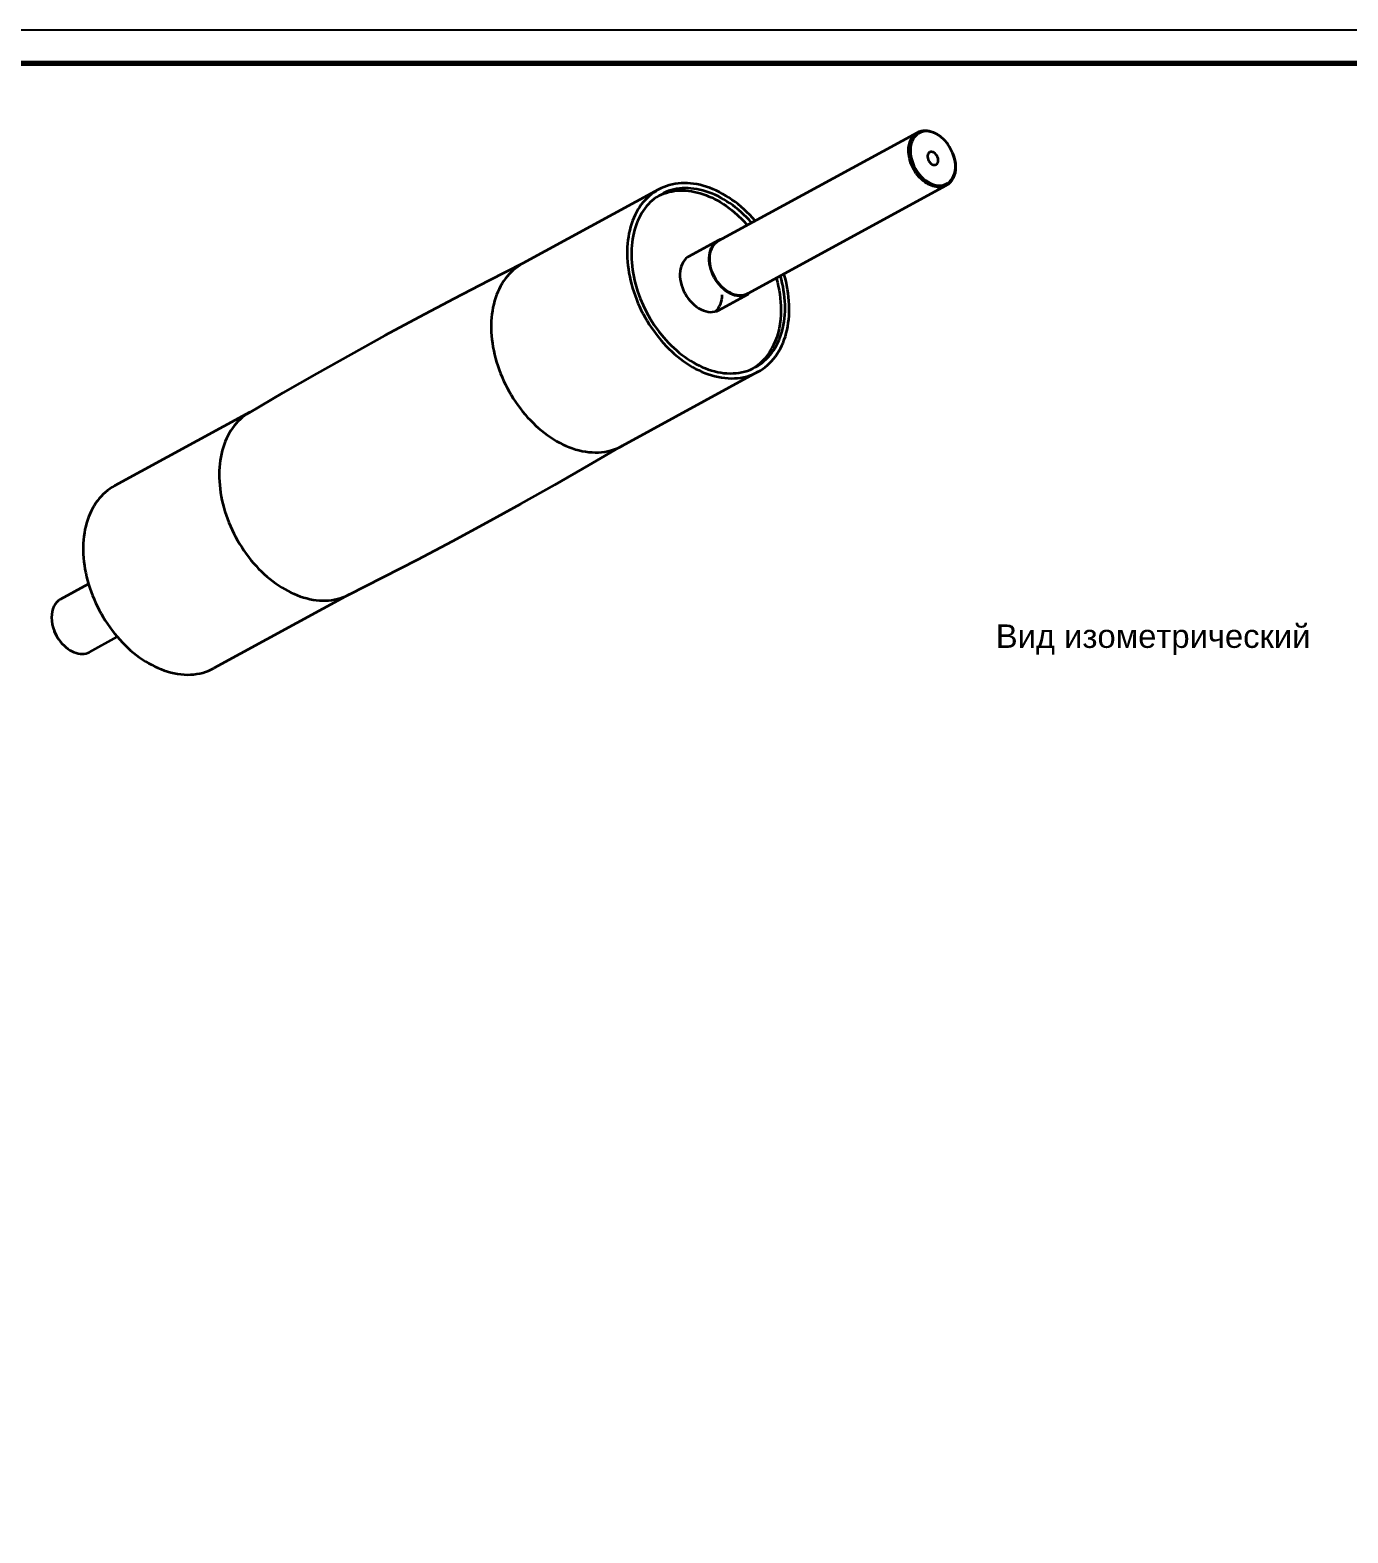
# Model space of a CAD drawing. Header units: millimetres. Extents: x 0 to 594, y 0 to 420.
# Drawn here: x 124.3 to 321.1, y 195.6 to 420 of the extents above; entities that cross this region are included whole.
import ezdxf

# ---------------------------------------------------------------- set-up
doc = ezdxf.new("R2010")
doc.units = ezdxf.units.MM
doc.styles.add('GOST', font='Arial')

msp = doc.modelspace()

# ---------------------------------------------------------------- linework, layer by layer
at = {"color": 1, "lineweight": 35}
for p, q in [((227.18, 388.56), (256.85, 404.72)), ((255.85, 403.65), (256.04, 403.98)), ((256.04, 403.98), (256.28, 404.28)), ((256.32, 403.94), (256.2, 403.75)), ((256.28, 404.28), (256.55, 404.52)), ((256.46, 404.12), (256.32, 403.94)), ((256.62, 404.28), (256.46, 404.12)), ((256.55, 404.52), (256.85, 404.72)), ((256.79, 404.43), (256.62, 404.28)), ((256.97, 404.55), (256.79, 404.43)), ((256.85, 404.72), (257.1, 404.84)), ((257.16, 404.66), (256.97, 404.55)), ((257.1, 404.84), (257.37, 404.93)), ((257.37, 404.75), (257.16, 404.66)), ((257.37, 404.93), (257.66, 404.98)), ((257.58, 404.81), (257.37, 404.75)), ((257.8, 404.85), (257.58, 404.81)), ((257.66, 404.98), (257.95, 405)), ((258.03, 404.88), (257.8, 404.85)), ((257.95, 405), (258.25, 404.99)), ((258.26, 404.88), (258.03, 404.88)), ((258.25, 404.99), (258.55, 404.94)), ((258.5, 404.86), (258.26, 404.88)), ((258.74, 404.82), (258.5, 404.86)), ((258.55, 404.94), (258.86, 404.86)), ((258.98, 404.75), (258.74, 404.82)), ((258.86, 404.86), (259.17, 404.75)), ((259.23, 404.67), (258.98, 404.75)), ((259.17, 404.75), (259.48, 404.61)), ((259.47, 404.57), (259.23, 404.67)), ((259.71, 404.44), (259.47, 404.57)), ((259.48, 404.61), (259.79, 404.44)), ((259.95, 404.3), (259.71, 404.44)), ((259.79, 404.44), (260.09, 404.24)), ((260.19, 404.14), (259.95, 404.3)), ((260.09, 404.24), (260.38, 404.02)), ((260.41, 403.96), (260.19, 404.14)), ((260.38, 404.02), (260.66, 403.76)), ((260.64, 403.77), (260.41, 403.96)), ((255.49, 401.99), (255.51, 402.45)), ((255.5, 401.71), (255.49, 401.99)), ((255.52, 401.42), (255.5, 401.71)), ((255.51, 402.45), (255.58, 402.88)), ((255.58, 402.88), (255.69, 403.28)), ((255.69, 403.28), (255.85, 403.65)), ((255.78, 402.29), (255.77, 402.01)), ((255.77, 402.01), (255.79, 401.56)), ((255.81, 402.56), (255.78, 402.29)), ((255.85, 402.82), (255.81, 402.56)), ((255.91, 403.07), (255.85, 402.82)), ((255.99, 403.31), (255.91, 403.07)), ((256.09, 403.53), (255.99, 403.31)), ((256.2, 403.75), (256.09, 403.53)), ((258.63, 401.75), (258.52, 401.66)), ((258.73, 401.79), (258.63, 401.75)), ((258.83, 401.81), (258.73, 401.79)), ((258.93, 401.81), (258.83, 401.81)), ((259.05, 401.79), (258.93, 401.81)), ((259.16, 401.76), (259.05, 401.79)), ((259.27, 401.71), (259.16, 401.76)), ((259.49, 401.55), (259.27, 401.71)), ((260.85, 403.56), (260.64, 403.77)), ((260.66, 403.76), (260.93, 403.49)), ((261.05, 403.34), (260.85, 403.56)), ((260.93, 403.49), (261.18, 403.19)), ((261.25, 403.1), (261.05, 403.34)), ((261.18, 403.19), (261.42, 402.87)), ((261.43, 402.85), (261.25, 403.1)), ((261.42, 402.87), (261.42, 402.86)), ((261.43, 402.85), (261.42, 402.87)), ((261.62, 402.57), (261.43, 402.85)), ((261.78, 402.28), (261.62, 402.57)), ((261.93, 401.99), (261.78, 402.28)), ((262.07, 401.68), (261.93, 401.99)), ((262.23, 401.23), (262.07, 401.68)), ((262.07, 401.68), (262.08, 401.65)), ((255.57, 401.13), (255.52, 401.42)), ((255.63, 400.83), (255.57, 401.13)), ((255.79, 400.24), (255.63, 400.83)), ((255.79, 401.56), (255.86, 401.1)), ((256.02, 399.67), (255.79, 400.24)), ((255.86, 401.1), (255.96, 400.64)), ((255.96, 400.64), (256.11, 400.18)), ((256.31, 399.11), (256.02, 399.67)), ((256.11, 400.18), (256.3, 399.74)), ((256.3, 399.74), (256.53, 399.3)), ((258.36, 401.4), (258.32, 401.23)), ((258.32, 401.23), (258.32, 401.05)), ((258.32, 401.05), (258.35, 400.86)), ((258.35, 400.86), (258.4, 400.67)), ((258.42, 401.55), (258.36, 401.4)), ((258.4, 400.67), (258.49, 400.49)), ((258.52, 401.66), (258.42, 401.55)), ((258.49, 400.49), (258.6, 400.32)), ((258.6, 400.32), (258.73, 400.17)), ((258.73, 400.17), (258.87, 400.04)), ((258.87, 400.04), (259.03, 399.95)), ((259.03, 399.95), (259.19, 399.89)), ((259.19, 399.89), (259.34, 399.86)), ((259.34, 399.86), (259.49, 399.88)), ((259.67, 401.34), (259.49, 401.55)), ((259.49, 399.88), (259.62, 399.93)), ((259.62, 399.93), (259.76, 400.03)), ((259.82, 401.09), (259.67, 401.34)), ((259.76, 400.03), (259.86, 400.17)), ((259.91, 400.82), (259.82, 401.09)), ((259.86, 400.17), (259.92, 400.35)), ((259.94, 400.55), (259.91, 400.82)), ((259.92, 400.35), (259.94, 400.55)), ((262.07, 401.67), (262.08, 401.65)), ((262.08, 401.65), (262.27, 401.13)), ((262.36, 400.77), (262.23, 401.23)), ((262.27, 401.13), (262.41, 400.59)), ((262.44, 400.31), (262.36, 400.77)), ((262.41, 400.59), (262.49, 400.06)), ((262.48, 399.86), (262.44, 400.31)), ((262.48, 399.42), (262.48, 399.86)), ((262.49, 400.06), (262.52, 399.54)), ((262.52, 399.54), (262.49, 399.09)), ((256.65, 398.58), (256.31, 399.11)), ((256.53, 399.3), (256.78, 398.88)), ((257.03, 398.1), (256.65, 398.58)), ((256.78, 398.88), (257.07, 398.49)), ((257.46, 397.67), (257.03, 398.1)), ((257.07, 398.49), (257.39, 398.14)), ((257.39, 398.14), (257.72, 397.81)), ((257.68, 397.48), (257.46, 397.67)), ((257.91, 397.3), (257.68, 397.48)), ((257.72, 397.81), (258.08, 397.53)), ((258.15, 397.14), (257.91, 397.3)), ((258.08, 397.53), (258.45, 397.28)), ((258.45, 397.28), (258.83, 397.09)), ((261.31, 397.14), (261.59, 397.34)), ((261.73, 397.26), (261.46, 397.01)), ((261.59, 397.34), (261.83, 397.6)), ((261.96, 397.55), (261.73, 397.26)), ((261.83, 397.6), (262.04, 397.9)), ((262.16, 397.89), (261.96, 397.55)), ((262.04, 397.9), (262.21, 398.23)), ((262.31, 398.26), (262.16, 397.89)), ((262.21, 398.23), (262.34, 398.6)), ((262.43, 398.66), (262.31, 398.26)), ((262.34, 398.6), (262.43, 399)), ((262.43, 399), (262.48, 399.42)), ((262.49, 399.09), (262.43, 398.66)), ((218.17, 396.18), (197.87, 385.12)), ((216.78, 395.21), (216.46, 394.92)), ((217.11, 395.48), (216.78, 395.21)), ((217.45, 395.73), (217.11, 395.48)), ((217.8, 395.96), (217.45, 395.73)), ((217.87, 395.05), (217.54, 394.81)), ((218.17, 396.18), (217.8, 395.96)), ((218.2, 395.27), (217.87, 395.05)), ((218.56, 396.37), (218.17, 396.18)), ((218.55, 395.47), (218.2, 395.27)), ((218.24, 395.3), (218.6, 395.46)), ((218.91, 395.66), (218.55, 395.47)), ((218.95, 396.55), (218.56, 396.37)), ((218.6, 395.46), (218.97, 395.6)), ((219.29, 395.82), (218.91, 395.66)), ((219.36, 396.7), (218.95, 396.55)), ((218.97, 395.6), (219.35, 395.72)), ((219.67, 395.97), (219.29, 395.82)), ((219.35, 395.72), (219.74, 395.83)), ((219.78, 396.83), (219.36, 396.7)), ((220.06, 396.09), (219.67, 395.97)), ((219.74, 395.83), (220.14, 395.91)), ((220.21, 396.94), (219.78, 396.83)), ((220.46, 396.19), (220.06, 396.09)), ((220.14, 395.91), (220.54, 395.98)), ((220.65, 397.02), (220.21, 396.94)), ((220.87, 396.27), (220.46, 396.19)), ((220.54, 395.98), (220.95, 396.02)), ((221.09, 397.09), (220.65, 397.02)), ((221.28, 396.33), (220.87, 396.27)), ((220.95, 396.02), (221.36, 396.04)), ((221.54, 397.12), (221.09, 397.09)), ((221.71, 396.37), (221.28, 396.33)), ((221.36, 396.04), (221.78, 396.05)), ((222, 397.14), (221.54, 397.12)), ((222.14, 396.39), (221.71, 396.37)), ((221.78, 396.05), (222.21, 396.03)), ((222.47, 397.13), (222, 397.14)), ((222.57, 396.38), (222.14, 396.39)), ((222.21, 396.03), (222.64, 395.99)), ((222.93, 397.1), (222.47, 397.13)), ((223.01, 396.36), (222.57, 396.38)), ((222.64, 395.99), (223.07, 395.93)), ((223.41, 397.05), (222.93, 397.1)), ((223.45, 396.31), (223.01, 396.36)), ((223.07, 395.93), (223.5, 395.86)), ((223.88, 396.97), (223.41, 397.05)), ((223.89, 396.24), (223.45, 396.31)), ((223.5, 395.86), (223.94, 395.76)), ((224.36, 396.87), (223.88, 396.97)), ((224.34, 396.15), (223.89, 396.24)), ((223.94, 395.76), (224.38, 395.64)), ((224.79, 396.04), (224.34, 396.15)), ((224.84, 396.75), (224.36, 396.87)), ((224.38, 395.64), (224.82, 395.5)), ((225.24, 395.91), (224.79, 396.04)), ((224.82, 395.5), (225.26, 395.35)), ((225.33, 396.6), (224.84, 396.75)), ((225.7, 395.76), (225.24, 395.91)), ((225.26, 395.35), (225.7, 395.17)), ((225.81, 396.43), (225.33, 396.6)), ((226.15, 395.58), (225.7, 395.76)), ((225.7, 395.17), (226.13, 394.98)), ((226.29, 396.24), (225.81, 396.43)), ((226.13, 394.98), (226.57, 394.76)), ((226.6, 395.39), (226.15, 395.58)), ((226.77, 396.03), (226.29, 396.24)), ((227.05, 395.18), (226.6, 395.39)), ((227.25, 395.8), (226.77, 396.03)), ((227.49, 394.94), (227.05, 395.18)), ((227.73, 395.55), (227.25, 395.8)), ((228.2, 395.27), (227.73, 395.55)), ((228.67, 394.98), (228.2, 395.27)), ((229.13, 394.66), (228.67, 394.98)), ((231.48, 380.65), (261.16, 396.82)), ((258.38, 397), (258.15, 397.14)), ((258.63, 396.87), (258.38, 397)), ((258.87, 396.77), (258.63, 396.87)), ((258.83, 397.09), (259.21, 396.94)), ((259.12, 396.68), (258.87, 396.77)), ((259.36, 396.62), (259.12, 396.68)), ((259.21, 396.94), (259.59, 396.84)), ((259.6, 396.57), (259.36, 396.62)), ((259.59, 396.84), (259.97, 396.8)), ((259.84, 396.54), (259.6, 396.57)), ((260.08, 396.54), (259.84, 396.54)), ((259.97, 396.8), (260.33, 396.8)), ((260.31, 396.55), (260.08, 396.54)), ((260.53, 396.59), (260.31, 396.55)), ((260.33, 396.8), (260.68, 396.86)), ((260.75, 396.65), (260.53, 396.59)), ((260.68, 396.86), (261.01, 396.97)), ((260.96, 396.72), (260.75, 396.65)), ((261.16, 396.82), (260.96, 396.72)), ((261.01, 396.97), (261.31, 397.14)), ((261.46, 397.01), (261.16, 396.82)), ((214.87, 392.8), (214.66, 392.39)), ((215.1, 393.19), (214.87, 392.8)), ((215.34, 393.57), (215.1, 393.19)), ((215.6, 393.94), (215.34, 393.57)), ((215.87, 394.28), (215.6, 393.94)), ((215.87, 393), (215.64, 392.65)), ((216.16, 394.61), (215.87, 394.28)), ((216.12, 393.35), (215.87, 393)), ((216.38, 393.68), (216.12, 393.35)), ((216.46, 394.92), (216.16, 394.61)), ((216.65, 393.99), (216.38, 393.68)), ((216.93, 394.28), (216.65, 393.99)), ((217.23, 394.55), (216.93, 394.28)), ((217.54, 394.81), (217.23, 394.55)), ((226.57, 394.76), (227, 394.53)), ((227, 394.53), (227.43, 394.28)), ((227.43, 394.28), (227.86, 394.01)), ((227.94, 394.69), (227.49, 394.94)), ((227.86, 394.01), (228.28, 393.73)), ((228.38, 394.42), (227.94, 394.69)), ((228.28, 393.73), (228.7, 393.43)), ((228.81, 394.13), (228.38, 394.42)), ((228.7, 393.43), (229.12, 393.11)), ((229.25, 393.83), (228.81, 394.13)), ((229.12, 393.11), (229.52, 392.77)), ((229.59, 394.33), (229.13, 394.66)), ((229.67, 393.5), (229.25, 393.83)), ((229.52, 392.77), (229.92, 392.42)), ((230.05, 393.98), (229.59, 394.33)), ((230.09, 393.16), (229.67, 393.5)), ((230.49, 393.61), (230.05, 393.98)), ((230.5, 392.8), (230.09, 393.16)), ((230.93, 393.22), (230.49, 393.61)), ((230.91, 392.43), (230.5, 392.8)), ((231.36, 392.81), (230.93, 393.22)), ((231.78, 392.39), (231.36, 392.81)), ((213.99, 390.61), (213.86, 390.13)), ((214.13, 391.07), (213.99, 390.61)), ((214.29, 391.53), (214.13, 391.07)), ((214.47, 391.96), (214.29, 391.53)), ((214.66, 392.39), (214.47, 391.96)), ((214.72, 390.63), (214.59, 390.19)), ((214.87, 391.06), (214.72, 390.63)), ((215.04, 391.48), (214.87, 391.06)), ((215.23, 391.88), (215.04, 391.48)), ((215.43, 392.27), (215.23, 391.88)), ((215.64, 392.65), (215.43, 392.27)), ((229.92, 392.42), (230.7, 391.68)), ((230.7, 391.68), (231.44, 390.88)), ((231.3, 392.04), (230.91, 392.43)), ((231.69, 391.64), (231.3, 392.04)), ((232.07, 391.22), (231.69, 391.64)), ((232.19, 391.95), (231.78, 392.39)), ((232.58, 391.5), (232.19, 391.95)), ((213.59, 388.63), (213.54, 388.11)), ((213.66, 389.14), (213.59, 388.63)), ((213.75, 389.64), (213.66, 389.14)), ((213.86, 390.13), (213.75, 389.64)), ((214.21, 388.32), (214.16, 387.83)), ((214.28, 388.8), (214.21, 388.32)), ((214.36, 389.28), (214.28, 388.8)), ((214.47, 389.74), (214.36, 389.28)), ((214.59, 390.19), (214.47, 389.74)), ((222.76, 386.26), (227.13, 388.65)), ((226.4, 388.02), (226.62, 388.27)), ((226.62, 388.27), (226.86, 388.47)), ((226.68, 388.19), (226.92, 388.39)), ((226.86, 388.47), (227.13, 388.65)), ((226.92, 388.39), (227.18, 388.56)), ((227.13, 388.65), (227.44, 388.78)), ((227.44, 388.78), (227.77, 388.88)), ((213.5, 387.59), (213.48, 387.05)), ((213.48, 387.05), (213.48, 386.51)), ((213.48, 386.51), (213.5, 385.97)), ((213.54, 388.11), (213.5, 387.59)), ((214.12, 387.33), (214.11, 386.82)), ((214.11, 386.82), (214.11, 386.31)), ((214.11, 386.31), (214.12, 385.79)), ((214.16, 387.83), (214.12, 387.33)), ((222.49, 386.09), (222.25, 385.88)), ((222.76, 386.26), (222.49, 386.09)), ((225.74, 385.97), (225.77, 386.37)), ((225.75, 385.56), (225.74, 385.97)), ((225.77, 386.37), (225.83, 386.75)), ((225.82, 385.94), (225.84, 386.33)), ((225.83, 386.75), (225.92, 387.11)), ((225.84, 386.33), (225.9, 386.7)), ((225.9, 386.7), (226, 387.05)), ((225.92, 387.11), (226.05, 387.44)), ((226, 387.05), (226.12, 387.38)), ((226.05, 387.44), (226.21, 387.75)), ((226.12, 387.38), (226.28, 387.68)), ((226.21, 387.75), (226.4, 388.02)), ((226.28, 387.68), (226.46, 387.95)), ((226.46, 387.95), (226.68, 388.19)), ((197.98, 385.18), (192.78, 382.54)), ((196.16, 383.86), (195.86, 383.55)), ((196.48, 384.15), (196.16, 383.86)), ((196.8, 384.42), (196.48, 384.15)), ((197.15, 384.67), (196.8, 384.42)), ((197.5, 384.91), (197.15, 384.67)), ((197.87, 385.12), (197.5, 384.91)), ((213.5, 385.97), (213.54, 385.41)), ((213.54, 385.41), (213.59, 384.86)), ((213.59, 384.86), (213.66, 384.3)), ((213.66, 384.3), (213.75, 383.73)), ((213.75, 383.73), (213.86, 383.17)), ((214.12, 385.79), (214.16, 385.27)), ((214.16, 385.27), (214.21, 384.74)), ((214.21, 384.74), (214.28, 384.21)), ((214.28, 384.21), (214.36, 383.67)), ((221.39, 383.99), (221.37, 383.59)), ((221.46, 384.37), (221.39, 383.99)), ((221.55, 384.72), (221.46, 384.37)), ((221.68, 385.06), (221.55, 384.72)), ((221.84, 385.36), (221.68, 385.06)), ((222.03, 385.64), (221.84, 385.36)), ((222.25, 385.88), (222.03, 385.64)), ((225.79, 385.15), (225.75, 385.56)), ((225.87, 384.72), (225.79, 385.15)), ((225.83, 385.54), (225.82, 385.94)), ((225.87, 385.13), (225.83, 385.54)), ((225.94, 384.72), (225.87, 385.13)), ((225.97, 384.3), (225.87, 384.72)), ((226.05, 384.31), (225.94, 384.72)), ((226.12, 383.88), (225.97, 384.3)), ((226.19, 383.89), (226.05, 384.31)), ((226.29, 383.46), (226.12, 383.88)), ((226.36, 383.49), (226.19, 383.89)), ((192.78, 382.54), (187.6, 379.86)), ((194.57, 381.74), (194.36, 381.33)), ((194.8, 382.14), (194.57, 381.74)), ((195.04, 382.51), (194.8, 382.14)), ((195.3, 382.88), (195.04, 382.51)), ((195.57, 383.22), (195.3, 382.88)), ((195.86, 383.55), (195.57, 383.22)), ((213.86, 383.17), (213.99, 382.61)), ((213.99, 382.61), (214.13, 382.04)), ((214.13, 382.04), (214.29, 381.48)), ((214.36, 383.67), (214.47, 383.14)), ((214.47, 383.14), (214.59, 382.6)), ((214.59, 382.6), (214.72, 382.07)), ((214.72, 382.07), (215.04, 381)), ((221.37, 383.59), (221.37, 383.18)), ((221.37, 383.18), (221.42, 382.76)), ((221.42, 382.76), (221.49, 382.34)), ((221.49, 382.34), (221.6, 381.92)), ((221.6, 381.92), (221.74, 381.5)), ((221.74, 381.5), (221.92, 381.08)), ((226.49, 383.06), (226.29, 383.46)), ((226.55, 383.09), (226.36, 383.49)), ((226.72, 382.67), (226.49, 383.06)), ((226.78, 382.71), (226.55, 383.09)), ((226.98, 382.3), (226.72, 382.67)), ((227.03, 382.35), (226.78, 382.71)), ((227.25, 381.95), (226.98, 382.3)), ((227.3, 382.01), (227.03, 382.35)), ((227.55, 381.63), (227.25, 381.95)), ((227.59, 381.7), (227.3, 382.01)), ((227.86, 381.34), (227.55, 381.63)), ((227.9, 381.41), (227.59, 381.7)), ((235.75, 382.98), (235.91, 382.38)), ((235.91, 382.38), (236.05, 381.77)), ((236.05, 381.77), (236.17, 381.17)), ((236.52, 382.77), (236.37, 383.32)), ((236.65, 382.23), (236.52, 382.77)), ((236.76, 381.69), (236.65, 382.23)), ((236.85, 381.14), (236.76, 381.69)), ((237.05, 383.02), (236.89, 383.6)), ((237.2, 382.44), (237.05, 383.02)), ((237.32, 381.86), (237.2, 382.44)), ((237.43, 381.28), (237.32, 381.86)), ((187.6, 379.86), (182.45, 377.14)), ((193.68, 379.55), (193.56, 379.07)), ((193.83, 380.01), (193.68, 379.55)), ((193.99, 380.47), (193.83, 380.01)), ((194.17, 380.91), (193.99, 380.47)), ((194.36, 381.33), (194.17, 380.91)), ((214.29, 381.48), (214.47, 380.91)), ((214.47, 380.91), (214.66, 380.35)), ((214.66, 380.35), (214.87, 379.8)), ((214.87, 379.8), (215.1, 379.24)), ((215.04, 381), (215.43, 379.94)), ((215.1, 379.24), (215.34, 378.7)), ((215.43, 379.94), (215.87, 378.9)), ((221.92, 381.08), (222.12, 380.68)), ((222.12, 380.68), (222.35, 380.29)), ((222.35, 380.29), (222.6, 379.92)), ((222.6, 379.92), (222.88, 379.57)), ((222.88, 379.57), (223.18, 379.25)), ((223.18, 379.25), (223.49, 378.96)), ((227.16, 378.18), (231.53, 380.57)), ((227.47, 379.37), (227.37, 379.04)), ((227.55, 379.72), (227.47, 379.37)), ((227.6, 380.08), (227.55, 379.72)), ((227.61, 380.46), (227.6, 380.08)), ((228.19, 381.08), (227.86, 381.34)), ((228.22, 381.15), (227.9, 381.41)), ((228.53, 380.85), (228.19, 381.08)), ((228.55, 380.93), (228.22, 381.15)), ((228.88, 380.66), (228.53, 380.85)), ((228.89, 380.74), (228.55, 380.93)), ((229.23, 380.5), (228.88, 380.66)), ((229.23, 380.59), (228.89, 380.74)), ((229.58, 380.48), (229.23, 380.59)), ((229.58, 380.39), (229.23, 380.5)), ((229.92, 380.41), (229.58, 380.48)), ((229.93, 380.31), (229.58, 380.39)), ((230.26, 380.38), (229.92, 380.41)), ((230.28, 380.28), (229.93, 380.31)), ((230.58, 380.39), (230.26, 380.38)), ((230.61, 380.29), (230.28, 380.28)), ((230.9, 380.44), (230.58, 380.39)), ((230.93, 380.34), (230.61, 380.29)), ((231.2, 380.53), (230.9, 380.44)), ((231.24, 380.43), (230.93, 380.34)), ((231.48, 380.65), (231.2, 380.53)), ((231.53, 380.57), (231.24, 380.43)), ((231.81, 380.75), (231.53, 380.57)), ((232.07, 380.97), (231.81, 380.75)), ((236.17, 381.17), (236.26, 380.57)), ((236.26, 380.57), (236.34, 379.98)), ((236.34, 379.98), (236.39, 379.39)), ((236.39, 379.39), (236.43, 378.8)), ((236.93, 380.6), (236.85, 381.14)), ((236.99, 380.07), (236.93, 380.6)), ((237.03, 379.53), (236.99, 380.07)), ((237.05, 379.01), (237.03, 379.53)), ((237.52, 380.7), (237.43, 381.28)), ((237.59, 380.12), (237.52, 380.7)), ((237.64, 379.55), (237.59, 380.12)), ((237.67, 378.99), (237.64, 379.55)), ((182.45, 377.14), (177.32, 374.37)), ((193.23, 377.06), (193.2, 376.53)), ((193.29, 377.57), (193.23, 377.06)), ((193.36, 378.08), (193.29, 377.57)), ((193.45, 378.58), (193.36, 378.08)), ((193.56, 379.07), (193.45, 378.58)), ((215.34, 378.7), (215.6, 378.15)), ((215.6, 378.15), (215.87, 377.62)), ((215.87, 378.9), (216.37, 377.87)), ((215.87, 377.62), (216.16, 377.09)), ((216.16, 377.09), (216.46, 376.57)), ((216.37, 377.87), (216.93, 376.88)), ((223.49, 378.96), (223.82, 378.69)), ((223.82, 378.69), (224.16, 378.47)), ((224.16, 378.47), (224.51, 378.27)), ((224.51, 378.27), (224.86, 378.12)), ((224.86, 378.12), (225.21, 378.01)), ((225.21, 378.01), (225.56, 377.93)), ((225.56, 377.93), (225.9, 377.9)), ((225.9, 377.9), (226.24, 377.91)), ((226.24, 377.91), (226.56, 377.96)), ((226.56, 377.96), (226.87, 378.05)), ((226.87, 378.2), (226.66, 377.98)), ((227.07, 378.46), (226.87, 378.2)), ((226.87, 378.05), (227.16, 378.18)), ((227.23, 378.73), (227.07, 378.46)), ((227.37, 379.04), (227.23, 378.73)), ((236.42, 377.5), (236.37, 376.8)), ((236.44, 378.22), (236.42, 377.5)), ((236.43, 378.8), (236.44, 378.22)), ((236.97, 376.95), (237.02, 377.46)), ((237.02, 377.46), (237.05, 377.97)), ((237.06, 378.48), (237.05, 379.01)), ((237.05, 377.97), (237.06, 378.48)), ((237.61, 376.79), (237.65, 377.33)), ((237.65, 377.33), (237.68, 377.87)), ((237.69, 378.43), (237.67, 378.99)), ((237.68, 377.87), (237.69, 378.43)), ((193.2, 376.53), (193.18, 376)), ((193.18, 376), (193.18, 375.45)), ((193.18, 375.45), (193.2, 374.91)), ((193.2, 374.91), (193.23, 374.35)), ((216.46, 376.57), (216.78, 376.06)), ((216.78, 376.06), (217.11, 375.56)), ((216.93, 376.88), (217.54, 375.92)), ((217.11, 375.56), (217.45, 375.07)), ((217.45, 375.07), (217.8, 374.59)), ((217.54, 375.92), (218.2, 375)), ((218.2, 375), (218.91, 374.13)), ((236.01, 374.79), (235.82, 374.16)), ((236.16, 375.44), (236.01, 374.79)), ((236.28, 376.11), (236.16, 375.44)), ((236.37, 376.8), (236.28, 376.11)), ((236.47, 374.59), (236.61, 375.04)), ((236.61, 375.04), (236.73, 375.51)), ((236.73, 375.51), (236.83, 375.98)), ((236.83, 375.98), (236.91, 376.46)), ((236.91, 376.46), (236.97, 376.95)), ((237.24, 374.74), (237.36, 375.23)), ((237.36, 375.23), (237.46, 375.74)), ((237.46, 375.74), (237.54, 376.26)), ((237.54, 376.26), (237.61, 376.79)), ((177.32, 374.37), (172.21, 371.56)), ((193.23, 374.35), (193.29, 373.8)), ((193.29, 373.8), (193.36, 373.24)), ((193.36, 373.24), (193.45, 372.68)), ((193.45, 372.68), (193.56, 372.11)), ((217.8, 374.59), (218.17, 374.12)), ((218.17, 374.12), (218.54, 373.67)), ((218.54, 373.67), (218.93, 373.23)), ((218.91, 374.13), (219.65, 373.3)), ((218.93, 373.23), (219.33, 372.8)), ((219.33, 372.8), (219.73, 372.39)), ((219.65, 373.3), (220.04, 372.91)), ((220.04, 372.91), (220.43, 372.54)), ((220.43, 372.54), (220.83, 372.18)), ((235.35, 372.98), (235.07, 372.43)), ((235.32, 372.17), (235.56, 372.54)), ((235.6, 373.56), (235.35, 372.98)), ((235.56, 372.54), (235.77, 372.92)), ((235.82, 374.16), (235.6, 373.56)), ((235.77, 372.92), (235.97, 373.32)), ((235.97, 373.32), (236.16, 373.73)), ((236.16, 373.73), (236.32, 374.15)), ((236.32, 374.15), (236.47, 374.59)), ((236.36, 372.46), (236.57, 372.88)), ((236.57, 372.88), (236.76, 373.32)), ((236.76, 373.32), (236.94, 373.78)), ((236.94, 373.78), (237.1, 374.25)), ((237.1, 374.25), (237.24, 374.74)), ((172.21, 371.56), (167.13, 368.71)), ((193.56, 372.11), (193.68, 371.55)), ((193.68, 371.55), (193.83, 370.98)), ((193.83, 370.98), (193.99, 370.42)), ((193.99, 370.42), (194.17, 369.85)), ((219.73, 372.39), (220.15, 371.99)), ((220.15, 371.99), (220.57, 371.61)), ((220.57, 371.61), (221, 371.25)), ((220.83, 372.18), (221.24, 371.83)), ((221, 371.25), (221.44, 370.9)), ((221.24, 371.83), (221.66, 371.5)), ((221.44, 370.9), (221.89, 370.57)), ((221.66, 371.5), (222.08, 371.19)), ((221.89, 370.57), (222.34, 370.26)), ((222.08, 371.19), (222.5, 370.89)), ((222.5, 370.89), (222.94, 370.61)), ((222.94, 370.61), (223.37, 370.35)), ((223.37, 370.35), (223.81, 370.11)), ((233.64, 370.55), (233.22, 370.16)), ((233.31, 370.08), (233.63, 370.33)), ((233.63, 370.33), (233.95, 370.59)), ((234.04, 370.97), (233.64, 370.55)), ((233.95, 370.59), (234.25, 370.87)), ((234.41, 371.43), (234.04, 370.97)), ((234.25, 370.87), (234.54, 371.17)), ((234.75, 371.91), (234.41, 371.43)), ((234.54, 371.17), (234.82, 371.49)), ((234.74, 370.25), (235.05, 370.58)), ((235.07, 372.43), (234.75, 371.91)), ((234.82, 371.49), (235.08, 371.82)), ((235.05, 370.58), (235.35, 370.92)), ((235.08, 371.82), (235.32, 372.17)), ((235.35, 370.92), (235.62, 371.27)), ((235.62, 371.27), (235.88, 371.65)), ((235.88, 371.65), (236.13, 372.04)), ((236.13, 372.04), (236.36, 372.46)), ((167.13, 368.71), (162.07, 365.81)), ((194.17, 369.85), (194.36, 369.29)), ((194.36, 369.29), (194.57, 368.74)), ((194.57, 368.74), (194.8, 368.18)), ((194.8, 368.18), (195.04, 367.64)), ((233, 368.95), (212.69, 357.89)), ((222.34, 370.26), (222.79, 369.96)), ((222.79, 369.96), (223.25, 369.69)), ((223.25, 369.69), (223.71, 369.43)), ((223.71, 369.43), (224.18, 369.2)), ((223.81, 370.11), (224.25, 369.89)), ((224.18, 369.2), (224.64, 368.98)), ((224.25, 369.89), (224.69, 369.68)), ((224.64, 368.98), (225.11, 368.79)), ((224.69, 369.68), (225.14, 369.5)), ((225.11, 368.79), (225.58, 368.61)), ((225.14, 369.5), (225.58, 369.33)), ((225.58, 369.33), (226.06, 369.18)), ((225.58, 368.61), (226.08, 368.45)), ((226.06, 369.18), (226.53, 369.05)), ((226.08, 368.45), (226.58, 368.31)), ((226.53, 369.05), (227, 368.94)), ((226.58, 368.31), (227.07, 368.2)), ((227, 368.94), (227.47, 368.86)), ((227.07, 368.2), (227.57, 368.11)), ((227.47, 368.86), (227.93, 368.79)), ((227.57, 368.11), (228.06, 368.05)), ((227.93, 368.79), (228.39, 368.76)), ((228.06, 368.05), (228.54, 368.01)), ((228.39, 368.76), (228.85, 368.74)), ((228.85, 368.74), (229.3, 368.75)), ((229.3, 368.75), (229.74, 368.78)), ((229.5, 368), (229.97, 368.03)), ((229.74, 368.78), (230.18, 368.84)), ((229.97, 368.03), (230.43, 368.09)), ((230.18, 368.84), (230.61, 368.92)), ((230.43, 368.09), (230.88, 368.17)), ((230.61, 368.92), (231.03, 369.02)), ((230.88, 368.17), (231.33, 368.28)), ((231.03, 369.02), (231.44, 369.14)), ((231.33, 368.28), (231.76, 368.41)), ((231.44, 369.14), (231.84, 369.29)), ((231.76, 368.41), (232.18, 368.57)), ((231.84, 369.29), (232.23, 369.46)), ((232.18, 368.57), (232.6, 368.75)), ((232.23, 369.46), (232.61, 369.66)), ((232.77, 369.81), (232.3, 369.49)), ((232.6, 368.75), (233, 368.95)), ((232.61, 369.66), (232.97, 369.86)), ((233.22, 370.16), (232.77, 369.81)), ((232.97, 369.86), (233.31, 370.08)), ((233, 368.95), (233.37, 369.17)), ((233.37, 369.17), (233.74, 369.41)), ((233.74, 369.41), (234.09, 369.67)), ((234.09, 369.67), (234.42, 369.95)), ((234.42, 369.95), (234.74, 370.25)), ((162.07, 365.81), (157.04, 362.87)), ((195.04, 367.64), (195.3, 367.09)), ((195.3, 367.09), (195.57, 366.56)), ((195.57, 366.56), (195.86, 366.03)), ((195.86, 366.03), (196.16, 365.51)), ((228.54, 368.01), (229.03, 367.99)), ((229.03, 367.99), (229.5, 368)), ((196.16, 365.51), (196.48, 365)), ((196.48, 365), (196.8, 364.5)), ((196.8, 364.5), (197.15, 364.01)), ((197.15, 364.01), (197.5, 363.53)), ((197.5, 363.53), (197.87, 363.06)), ((157.15, 362.94), (136.96, 351.94)), ((155.38, 361.57), (155.09, 361.25)), ((155.69, 361.87), (155.38, 361.57)), ((156.01, 362.15), (155.69, 361.87)), ((156.34, 362.41), (156.01, 362.15)), ((156.68, 362.65), (156.34, 362.41)), ((157.04, 362.87), (156.68, 362.65)), ((197.87, 363.06), (198.24, 362.61)), ((198.24, 362.61), (198.63, 362.17)), ((198.63, 362.17), (199.03, 361.74)), ((199.03, 361.74), (199.43, 361.33)), ((199.43, 361.33), (199.85, 360.93)), ((153.86, 359.42), (153.66, 359)), ((154.07, 359.82), (153.86, 359.42)), ((154.31, 360.2), (154.07, 359.82)), ((154.55, 360.57), (154.31, 360.2)), ((154.82, 360.92), (154.55, 360.57)), ((155.09, 361.25), (154.82, 360.92)), ((199.85, 360.93), (200.27, 360.55)), ((200.27, 360.55), (200.7, 360.19)), ((200.7, 360.19), (201.14, 359.84)), ((201.14, 359.84), (201.58, 359.51)), ((201.58, 359.51), (202.03, 359.2)), ((202.03, 359.2), (202.49, 358.9)), ((153.02, 357.21), (152.9, 356.74)), ((153.15, 357.68), (153.02, 357.21)), ((153.3, 358.14), (153.15, 357.68)), ((153.47, 358.58), (153.3, 358.14)), ((153.66, 359), (153.47, 358.58)), ((202.49, 358.9), (202.95, 358.63)), ((202.95, 358.63), (203.41, 358.37)), ((203.41, 358.37), (203.87, 358.14)), ((203.87, 358.14), (204.34, 357.92)), ((204.34, 357.92), (204.81, 357.73)), ((204.81, 357.73), (205.28, 357.55)), ((205.28, 357.55), (205.78, 357.39)), ((205.78, 357.39), (206.28, 357.25)), ((206.28, 357.25), (206.77, 357.14)), ((206.77, 357.14), (207.27, 357.05)), ((207.27, 357.05), (207.76, 356.99)), ((207.76, 356.99), (208.24, 356.95)), ((207.77, 355.02), (212.81, 357.96)), ((208.24, 356.95), (208.72, 356.93)), ((208.72, 356.93), (209.2, 356.94)), ((209.2, 356.94), (209.67, 356.97)), ((209.67, 356.97), (210.13, 357.03)), ((210.13, 357.03), (210.58, 357.12)), ((210.58, 357.12), (211.02, 357.22)), ((211.02, 357.22), (211.46, 357.36)), ((211.46, 357.36), (211.88, 357.51)), ((211.88, 357.51), (212.29, 357.69)), ((212.29, 357.69), (212.69, 357.89)), ((152.61, 354.72), (152.58, 354.2)), ((152.66, 355.24), (152.61, 354.72)), ((152.72, 355.75), (152.66, 355.24)), ((152.8, 356.25), (152.72, 355.75)), ((152.9, 356.74), (152.8, 356.25)), ((202.71, 352.12), (207.77, 355.02)), ((152.58, 354.2), (152.57, 353.67)), ((152.57, 353.67), (152.58, 353.13)), ((152.58, 353.13), (152.6, 352.58)), ((152.6, 352.58), (152.65, 352.04)), ((134.95, 350.37), (134.66, 350.05)), ((135.25, 350.68), (134.95, 350.37)), ((135.57, 350.97), (135.25, 350.68)), ((135.9, 351.24), (135.57, 350.97)), ((136.24, 351.5), (135.9, 351.24)), ((136.59, 351.73), (136.24, 351.5)), ((136.96, 351.94), (136.59, 351.73)), ((152.65, 352.04), (152.71, 351.48)), ((152.71, 351.48), (152.78, 350.93)), ((152.78, 350.93), (152.88, 350.37)), ((152.88, 350.37), (152.99, 349.81)), ((197.63, 349.27), (202.71, 352.12)), ((133.45, 348.15), (133.26, 347.73)), ((133.66, 348.56), (133.45, 348.15)), ((133.89, 348.96), (133.66, 348.56)), ((134.13, 349.34), (133.89, 348.96)), ((134.39, 349.7), (134.13, 349.34)), ((134.66, 350.05), (134.39, 349.7)), ((152.99, 349.81), (153.12, 349.25)), ((153.12, 349.25), (153.27, 348.69)), ((153.27, 348.69), (153.43, 348.13)), ((153.43, 348.13), (153.61, 347.58)), ((192.52, 346.46), (197.63, 349.27)), ((132.65, 345.9), (132.54, 345.41)), ((132.78, 346.37), (132.65, 345.9)), ((132.92, 346.84), (132.78, 346.37)), ((133.08, 347.29), (132.92, 346.84)), ((133.26, 347.73), (133.08, 347.29)), ((153.61, 347.58), (153.81, 347.02)), ((153.81, 347.02), (154.02, 346.47)), ((154.02, 346.47), (154.25, 345.93)), ((154.25, 345.93), (154.5, 345.38)), ((187.39, 343.7), (192.52, 346.46)), ((132.29, 343.35), (132.27, 342.82)), ((132.33, 343.88), (132.29, 343.35)), ((132.38, 344.4), (132.33, 343.88)), ((132.45, 344.91), (132.38, 344.4)), ((132.54, 345.41), (132.45, 344.91)), ((154.5, 345.38), (154.76, 344.85)), ((154.76, 344.85), (155.03, 344.32)), ((155.03, 344.32), (155.32, 343.8)), ((155.32, 343.8), (155.62, 343.29)), ((182.23, 340.97), (187.39, 343.7)), ((132.27, 342.82), (132.27, 342.28)), ((132.27, 342.28), (132.29, 341.73)), ((132.29, 341.73), (132.33, 341.18)), ((132.33, 341.18), (132.38, 340.62)), ((155.62, 343.29), (155.94, 342.78)), ((155.94, 342.78), (156.26, 342.29)), ((156.26, 342.29), (156.6, 341.8)), ((156.6, 341.8), (156.96, 341.33)), ((156.96, 341.33), (157.32, 340.87)), ((132.38, 340.62), (132.45, 340.06)), ((132.45, 340.06), (132.54, 339.5)), ((132.54, 339.5), (132.65, 338.94)), ((132.65, 338.94), (132.78, 338.37)), ((157.32, 340.87), (157.69, 340.42)), ((157.69, 340.42), (158.08, 339.99)), ((158.08, 339.99), (158.47, 339.57)), ((158.47, 339.57), (158.88, 339.16)), ((158.88, 339.16), (159.29, 338.77)), ((177.06, 338.29), (182.23, 340.97)), ((128.91, 335.03), (133.06, 337.29)), ((132.78, 338.37), (132.92, 337.81)), ((132.92, 337.81), (133.08, 337.24)), ((133.08, 337.24), (133.26, 336.68)), ((133.26, 336.68), (133.45, 336.12)), ((159.29, 338.77), (159.71, 338.39)), ((159.71, 338.39), (160.14, 338.04)), ((160.14, 338.04), (160.57, 337.69)), ((160.57, 337.69), (161.01, 337.37)), ((161.01, 337.37), (161.46, 337.06)), ((161.46, 337.06), (161.91, 336.77)), ((161.91, 336.77), (162.36, 336.5)), ((171.86, 335.66), (177.06, 338.29)), ((128.34, 334.59), (128.11, 334.3)), ((128.61, 334.84), (128.34, 334.59)), ((128.91, 335.03), (128.61, 334.84)), ((133.45, 336.12), (133.66, 335.56)), ((133.66, 335.56), (133.89, 335.01)), ((133.89, 335.01), (134.13, 334.46)), ((134.13, 334.46), (134.39, 333.92)), ((171.98, 335.71), (151.79, 324.72)), ((162.36, 336.5), (162.82, 336.25)), ((162.82, 336.25), (163.28, 336.02)), ((163.28, 336.02), (163.75, 335.8)), ((163.75, 335.8), (164.21, 335.61)), ((164.21, 335.61), (164.67, 335.44)), ((164.67, 335.44), (165.16, 335.28)), ((165.16, 335.28), (165.64, 335.15)), ((165.64, 335.15), (166.11, 335.03)), ((166.11, 335.03), (166.59, 334.95)), ((166.59, 334.95), (167.06, 334.88)), ((167.06, 334.88), (167.53, 334.84)), ((167.53, 334.84), (168, 334.81)), ((168, 334.81), (168.46, 334.82)), ((168.46, 334.82), (168.91, 334.84)), ((168.91, 334.84), (169.36, 334.89)), ((169.36, 334.89), (169.8, 334.96)), ((169.8, 334.96), (170.23, 335.06)), ((170.23, 335.06), (170.65, 335.17)), ((170.65, 335.17), (171.06, 335.31)), ((171.06, 335.31), (171.47, 335.47)), ((171.47, 335.47), (171.86, 335.66)), ((127.57, 332.76), (127.55, 332.31)), ((127.55, 332.31), (127.58, 331.79)), ((127.64, 333.19), (127.57, 332.76)), ((127.76, 333.59), (127.64, 333.19)), ((127.91, 333.96), (127.76, 333.59)), ((128.11, 334.3), (127.91, 333.96)), ((134.39, 333.92), (134.66, 333.38)), ((134.66, 333.38), (134.95, 332.86)), ((134.95, 332.86), (135.25, 332.34)), ((135.25, 332.34), (135.57, 331.82)), ((127.58, 331.79), (127.66, 331.26)), ((127.66, 331.26), (127.8, 330.72)), ((127.8, 330.72), (127.99, 330.2)), ((127.99, 330.2), (128.13, 329.88)), ((128, 330.17), (127.99, 330.2)), ((128, 330.17), (128, 330.18)), ((128.14, 329.86), (128, 330.17)), ((128.13, 329.88), (128.29, 329.57)), ((135.57, 331.82), (135.9, 331.32)), ((135.9, 331.32), (136.24, 330.83)), ((136.24, 330.83), (136.59, 330.35)), ((136.59, 330.35), (136.96, 329.89)), ((136.96, 329.89), (137.33, 329.43)), ((128.29, 329.57), (128.14, 329.86)), ((128.29, 329.57), (128.46, 329.27)), ((128.45, 329.28), (128.29, 329.57)), ((128.64, 329), (128.45, 329.28)), ((128.46, 329.27), (128.65, 328.98)), ((128.65, 328.99), (128.64, 329)), ((128.64, 329), (128.65, 328.98)), ((128.65, 328.98), (128.89, 328.66)), ((128.89, 328.66), (129.14, 328.36)), ((129.14, 328.36), (129.41, 328.09)), ((129.41, 328.09), (129.69, 327.84)), ((129.69, 327.84), (129.98, 327.61)), ((133.22, 327.13), (137.37, 329.39)), ((137.33, 329.43), (137.72, 328.99)), ((137.72, 328.99), (138.12, 328.57)), ((138.12, 328.57), (138.52, 328.15)), ((138.52, 328.15), (138.94, 327.76)), ((138.94, 327.76), (139.36, 327.38)), ((129.98, 327.61), (130.28, 327.41)), ((130.28, 327.41), (130.59, 327.24)), ((130.59, 327.24), (130.9, 327.1)), ((130.9, 327.1), (131.21, 326.99)), ((131.21, 326.99), (131.52, 326.91)), ((131.52, 326.91), (131.82, 326.86)), ((131.82, 326.86), (132.12, 326.85)), ((132.12, 326.85), (132.41, 326.87)), ((132.41, 326.87), (132.7, 326.93)), ((132.7, 326.93), (132.96, 327.01)), ((132.96, 327.01), (133.22, 327.13)), ((139.36, 327.38), (139.79, 327.01)), ((139.79, 327.01), (140.23, 326.66)), ((140.23, 326.66), (140.68, 326.33)), ((140.68, 326.33), (141.13, 326.02)), ((141.13, 326.02), (141.58, 325.73)), ((141.58, 325.73), (142.04, 325.45)), ((142.04, 325.45), (142.5, 325.2)), ((142.5, 325.2), (142.97, 324.96)), ((142.97, 324.96), (143.43, 324.75)), ((143.43, 324.75), (143.9, 324.55)), ((143.9, 324.55), (144.37, 324.38)), ((144.37, 324.38), (144.87, 324.22)), ((144.87, 324.22), (145.37, 324.08)), ((145.37, 324.08), (145.86, 323.96)), ((145.86, 323.96), (146.36, 323.88)), ((146.36, 323.88), (146.85, 323.81)), ((146.85, 323.81), (147.33, 323.77)), ((147.33, 323.77), (147.81, 323.75)), ((147.81, 323.75), (148.29, 323.76)), ((148.29, 323.76), (148.76, 323.8)), ((148.76, 323.8), (149.22, 323.86)), ((149.22, 323.86), (149.67, 323.94)), ((149.67, 323.94), (150.12, 324.05)), ((150.12, 324.05), (150.55, 324.18)), ((150.55, 324.18), (150.97, 324.34)), ((150.97, 324.34), (151.39, 324.51)), ((151.39, 324.51), (151.79, 324.72))]:
    msp.add_line(p, q, dxfattribs=at)
at = {"color": 7, "lineweight": 25}
msp.add_lwpolyline([(0, 0), (594, 0), (594, 420), (0, 420)], close=True, dxfattribs=at)
at = {"color": 7, "lineweight": 70}
msp.add_lwpolyline([(20, 5), (589, 5), (589, 415), (20, 415)], close=True, dxfattribs=at)

# ---------------------------------------------------------------- texts
at = {"color": 3, "style": 'GOST'}
msp.add_text('Вид изометрический', height=3.5, dxfattribs=at).set_placement((268.52, 327.75))

doc.saveas('drawing.dxf')
